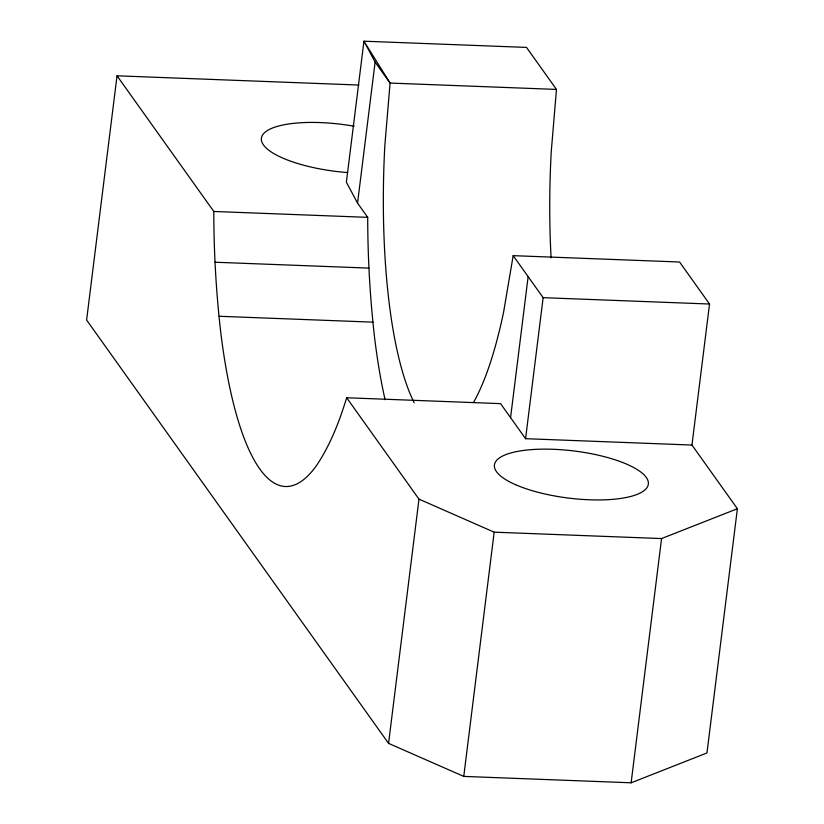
<?xml version="1.0" encoding="UTF-8"?>
<svg xmlns="http://www.w3.org/2000/svg" width="824" height="824" viewBox="0 0 824 824"><rect width="100%" height="100%" fill="white"/><g stroke="black" fill="none" stroke-linecap="round" stroke-linejoin="round"><path stroke-width="1.24" d="M117.039 75.808L213.797 211.469C213.818 251.66 216.115 291.851 220.678 331.784A323.121 83.255 -87.8 0 0 316.313 465.859C330.28 445.104 339.354 421.558 346.667 397.755L500.57 403.636L525.578 438.687L691.964 445.053L737.387 508.727L706.961 752.961L631.133 782.8L463.757 776.404L388.557 743.372L86.613 320.042L117.039 75.808L358.873 85.047M551.091 257.768A264.792 68.217 -87.8 0 1 551.215 152.11L556.468 89.425L526.505 47.411L363.951 41.2L346.379 182.228L357.554 203.116L367.71 217.351C367.731 257.541 370.028 297.732 374.59 337.665A323.121 83.255 -87.8 0 0 385.096 399.753M357.554 203.116L375.116 62.088L363.951 41.2L390.082 83.07L384.818 145.755A264.792 68.217 -87.8 0 0 414.184 402.74M388.557 743.372L418.983 499.138L346.667 397.755M463.757 776.404L494.173 532.17L418.983 499.138M510.571 417.655L528.143 276.637M525.578 438.687L543.14 297.67L513.177 255.656L679.573 262.011L709.536 304.025L691.964 445.053M631.133 782.8L661.559 538.566L737.387 508.727M513.177 255.656L503.577 312.244A264.792 68.217 -87.8 0 1 473.697 402.091M556.468 89.425L390.082 83.07L375.116 62.088M213.797 211.469L367.71 217.351M215.023 262.228L368.936 268.109M543.14 297.67L709.536 304.025M219.122 316.272L373.035 322.153M494.173 532.17L661.559 538.566M347.677 172.566A77.549 23.711 7.1 0 1 261.404 138.133A77.549 23.711 7.1 0 1 354.104 126.227M515.536 484.687A77.549 23.711 7.1 0 0 645.223 489.641A77.549 23.711 7.1 0 0 553.378 449.296A77.549 23.711 7.1 0 0 515.536 484.687"/></g></svg>
